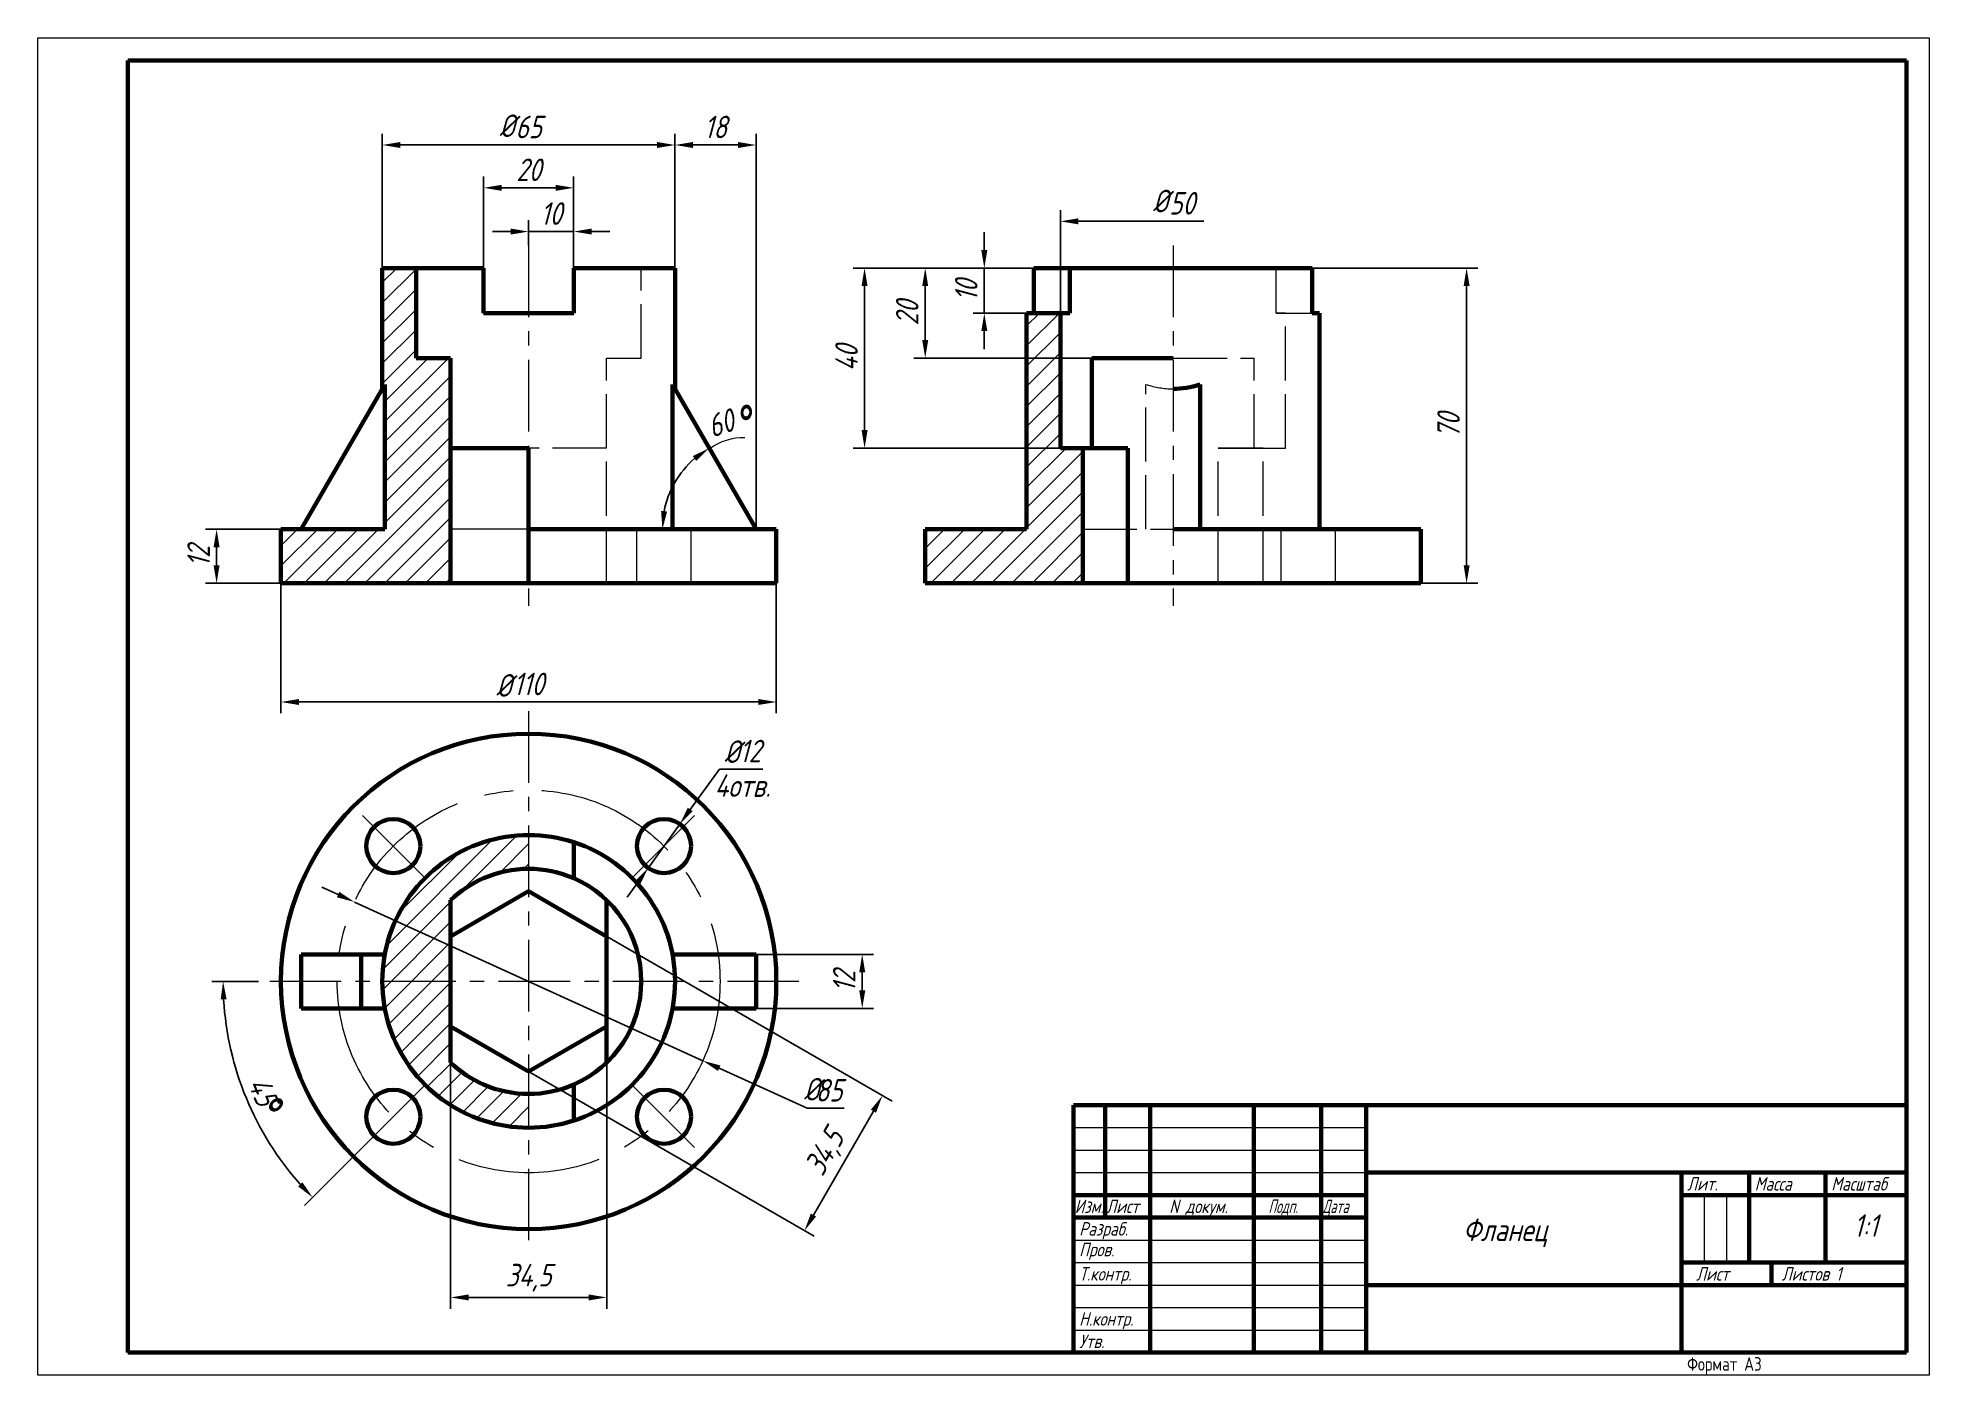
# Model space of a CAD drawing. Header units: millimetres. Extents: x 0 to 420, y 0 to 297.
import ezdxf

# ---------------------------------------------------------------- set-up
doc = ezdxf.new("R2010")
doc.units = ezdxf.units.MM
doc.linetypes.add('ACAD_ISO02W100', pattern=[15, 12, -3])
doc.linetypes.add('осевая', pattern=[50.8, 31.75, -6.35, 6.35, -6.35])
doc.layers.get('0').update_dxf_attribs({"lineweight": 15})
for name, color, linetype, lineweight in [('Осевая', 7, 'осевая', 15), ('Основная', 7, 'Continuous', 60), ('Пунктир', 7, 'ACAD_ISO02W100', 15), ('Размерная', 7, 'Continuous', 18), ('Техт', 7, 'Continuous', 18), ('Штриховка', 7, 'Continuous', 18)]:
    doc.layers.add(name, color=color, linetype=linetype, lineweight=lineweight)
doc.styles.add('ESKD', font='Eskd2__1.ttf', dxfattribs={"oblique": 15, "height": 4})
doc.styles.get("Standard").update_dxf_attribs({"font": 'GOST_ANT.TTF', "oblique": 15, "height": 5})
doc.dimstyles.get("Standard").update_dxf_attribs({"dimtxt": 4, "dimasz": 4, "dimexe": 2.5, "dimexo": 0, "dimgap": 1.5, "dimtad": 1, "dimdec": 4, "dimtxsty": 'Standard', "dimcen": 0, "dimdle": 1.25, "dimadec": 4, "dimazin": 2, "dimtfac": 0.766667, "dimtdec": 4, "dimtmove": 0, "dimatfit": 3, "dimtvp": 1.5, "dimtolj": 1, "dimtzin": 0, "dimarcsym": 0})

# ---------------------------------------------------------------- blocks, each defined once
blk = doc.blocks.new('*D2')
at = {"layer": 'DEFPOINTS', "color": 0, "transparency": 16777216}
for p in [(142.55, 122.38), (135.54, 112.63)]:
    blk.add_point(p, dxfattribs=at)
at = {"layer": 'Размерная', "color": 0, "lineweight": -2, "transparency": 16777216}
for p, q in [((151.34, 134.6), (144.88, 125.62)), ((160.99, 134.6), (151.34, 134.6)), ((135.54, 112.63), (142.55, 122.38)), ((133.21, 109.38), (130.88, 106.14))]:
    blk.add_line(p, q, dxfattribs=at)
at = {"layer": 'Размерная', "color": 0, "transparency": 16777216}
for points in [[(144.34, 126.01), (145.42, 125.24), (142.55, 122.38)], [(132.67, 109.77), (133.75, 109), (135.54, 112.63)]]:
    blk.add_solid(points, dxfattribs=at)
at = {"layer": 'Размерная', "color": 0, "transparency": 16777216, "insert": (156.91, 138.61), "char_height": 5, "attachment_point": 5}
blk.add_mtext('\\A1; 12', dxfattribs=at)
blk = doc.blocks.new('*D3')
at = {"layer": 'DEFPOINTS', "color": 0, "transparency": 16777216}
for p in [(53.99, 175.87), (163.99, 175.87), (163.99, 149.5)]:
    blk.add_point(p, dxfattribs=at)
at = {"layer": 'Размерная', "color": 0, "lineweight": -2, "transparency": 16777216}
for p, q in [((53.99, 175.87), (53.99, 147)), ((163.99, 175.87), (163.99, 147)), ((57.99, 149.5), (159.99, 149.5))]:
    blk.add_line(p, q, dxfattribs=at)
at = {"layer": 'Размерная', "color": 0, "transparency": 16777216}
for points in [[(57.99, 150.17), (57.99, 148.84), (53.99, 149.5)], [(159.99, 150.17), (159.99, 148.84), (163.99, 149.5)]]:
    blk.add_solid(points, dxfattribs=at)
at = {"layer": 'Размерная', "color": 0, "transparency": 16777216, "insert": (108.99, 153.5), "char_height": 5, "attachment_point": 5}
blk.add_mtext('\\A1;110', dxfattribs=at)
blk = doc.blocks.new('*D4')
at = {"layer": 'DEFPOINTS', "color": 0, "ltscale": 10, "transparency": 16777216}
for p in [(126.32, 97.45), (108.99, 67.45), (170.24, 32.09)]:
    blk.add_point(p, dxfattribs=at)
at = {"layer": 'Размерная', "color": 0, "lineweight": -2, "ltscale": 10, "transparency": 16777216}
for p, q in [((126.32, 97.45), (189.73, 60.84)), ((108.99, 67.45), (172.41, 30.84)), ((185.56, 58.63), (172.24, 35.56))]:
    blk.add_line(p, q, dxfattribs=at)
at = {"layer": 'Размерная', "color": 0, "ltscale": 10, "transparency": 16777216}
for points in [[(184.98, 58.96), (186.14, 58.29), (187.56, 62.09)], [(171.66, 35.89), (172.82, 35.22), (170.24, 32.09)]]:
    blk.add_solid(points, dxfattribs=at)
at = {"layer": 'Размерная', "color": 0, "ltscale": 10, "transparency": 16777216, "insert": (175.11, 49.28), "char_height": 5, "attachment_point": 5, "rotation": 60}
blk.add_mtext('\\A1;34,5', dxfattribs=at)
blk = doc.blocks.new('*D5')
at = {"layer": 'DEFPOINTS', "color": 0, "ltscale": 10, "transparency": 16777216}
for p in [(91.67, 77.45), (126.32, 77.45), (91.67, 17.26)]:
    blk.add_point(p, dxfattribs=at)
at = {"layer": 'Размерная', "color": 0, "lineweight": -2, "ltscale": 10, "transparency": 16777216}
for p, q in [((91.67, 77.45), (91.67, 14.76)), ((126.32, 77.45), (126.32, 14.76)), ((122.32, 17.26), (95.67, 17.26))]:
    blk.add_line(p, q, dxfattribs=at)
at = {"layer": 'Размерная', "color": 0, "ltscale": 10, "transparency": 16777216}
for points in [[(95.67, 17.93), (95.67, 16.6), (91.67, 17.26)], [(122.32, 17.93), (122.32, 16.6), (126.32, 17.26)]]:
    blk.add_solid(points, dxfattribs=at)
at = {"layer": 'Размерная', "color": 0, "ltscale": 10, "transparency": 16777216, "insert": (108.99, 21.64), "char_height": 5, "attachment_point": 5}
blk.add_mtext('\\A1;34,5', dxfattribs=at)
blk = doc.blocks.new('*D6')
at = {"layer": 'DEFPOINTS', "color": 0, "transparency": 16777216}
for p in [(70.32, 105.08), (147.67, 69.83)]:
    blk.add_point(p, dxfattribs=at)
at = {"layer": 'Размерная', "color": 0, "lineweight": -2, "transparency": 16777216}
for p, q in [((66.68, 106.73), (63.04, 108.39)), ((70.32, 105.08), (147.67, 69.83)), ((170.83, 59.27), (151.31, 68.17)), ((179.03, 59.27), (170.83, 59.27))]:
    blk.add_line(p, q, dxfattribs=at)
at = {"layer": 'Размерная', "color": 0, "transparency": 16777216}
for points in [[(66.96, 107.34), (66.4, 106.13), (70.32, 105.08)], [(151.58, 68.78), (151.03, 67.56), (147.67, 69.83)]]:
    blk.add_solid(points, dxfattribs=at)
at = {"layer": 'Размерная', "color": 0, "transparency": 16777216, "insert": (175.68, 63.27), "char_height": 5, "attachment_point": 5}
blk.add_mtext('\\A1;85', dxfattribs=at)
blk = doc.blocks.new('*D7')
at = {"layer": 'DEFPOINTS', "color": 0, "ltscale": 10, "transparency": 16777216}
for p in [(159.49, 93.45), (159.49, 81.45), (183.07, 81.45)]:
    blk.add_point(p, dxfattribs=at)
at = {"layer": 'Размерная', "color": 0, "lineweight": -2, "ltscale": 10, "transparency": 16777216}
for p, q in [((159.49, 93.45), (185.57, 93.45)), ((183.07, 89.45), (183.07, 85.45)), ((159.49, 81.45), (185.57, 81.45))]:
    blk.add_line(p, q, dxfattribs=at)
at = {"layer": 'Размерная', "color": 0, "ltscale": 10, "transparency": 16777216}
for points in [[(182.4, 89.45), (183.74, 89.45), (183.07, 93.45)], [(182.4, 85.45), (183.74, 85.45), (183.07, 81.45)]]:
    blk.add_solid(points, dxfattribs=at)
at = {"layer": 'Размерная', "color": 0, "ltscale": 10, "transparency": 16777216, "insert": (179.07, 87.45), "char_height": 5, "attachment_point": 5, "rotation": 90}
blk.add_mtext('\\A1;12', dxfattribs=at)
blk = doc.blocks.new('*D8')
at = {"layer": 'DEFPOINTS', "color": 0, "ltscale": 10, "transparency": 16777216}
for p in [(48.99, 87.45), (168.99, 87.45), (43.46, 69.89), (85.75, 64.21), (72.13, 50.59)]:
    blk.add_point(p, dxfattribs=at)
at = {"layer": 'Размерная', "color": 0, "lineweight": -2, "ltscale": 10, "transparency": 16777216}
for p, q in [((48.99, 87.45), (38.64, 87.45)), ((72.13, 50.59), (59.25, 37.71))]:
    blk.add_line(p, q, dxfattribs=at)
blk.add_arc((108.99, 87.45), 67.85, 183.3783, 221.6217, dxfattribs=at)
at = {"layer": 'Размерная', "color": 0, "ltscale": 10, "transparency": 16777216}
for points in [[(40.6, 83.43), (41.93, 83.47), (41.14, 87.45)], [(58.76, 42.84), (57.79, 41.93), (61.02, 39.48)]]:
    blk.add_solid(points, dxfattribs=at)
at = {"layer": 'Размерная', "color": 0, "ltscale": 10, "transparency": 16777216, "insert": (50, 63.02), "char_height": 5, "attachment_point": 5, "rotation": 292.5}
blk.add_mtext('\\A1;45', dxfattribs=at)
blk = doc.blocks.new('*D9')
at = {"layer": 'DEFPOINTS', "color": 0, "transparency": 16777216}
for p in [(143.89, 214.9), (139.94, 194.99), (114.49, 187.87), (159.49, 187.87), (163.99, 187.87)]:
    blk.add_point(p, dxfattribs=at)
at = {"layer": 'Размерная', "color": 0, "lineweight": -2, "transparency": 16777216}
blk.add_arc((159.49, 187.87), 20.81, 131.0325, 168.9675, dxfattribs=at)
at = {"layer": 'Размерная', "color": 0, "transparency": 16777216}
for points in [[(145.45, 204.11), (146.22, 203.03), (149.09, 205.89)], [(139.74, 191.79), (138.41, 191.92), (138.69, 187.87)]]:
    blk.add_solid(points, dxfattribs=at)
at = {"layer": 'Размерная', "color": 0, "transparency": 16777216, "insert": (151.62, 211.4), "char_height": 5, "attachment_point": 5, "rotation": 18.5129}
blk.add_mtext('\\A1;60', dxfattribs=at)
blk = doc.blocks.new('*D10')
at = {"layer": 'DEFPOINTS', "color": 0, "ltscale": 10, "transparency": 16777216}
for p in [(159.49, 273.2), (141.49, 245.87), (159.49, 187.87)]:
    blk.add_point(p, dxfattribs=at)
at = {"layer": 'Размерная', "color": 0, "lineweight": -2, "ltscale": 10, "transparency": 16777216}
for p, q in [((141.49, 245.87), (141.49, 275.7)), ((145.49, 273.2), (155.49, 273.2)), ((159.49, 187.87), (159.49, 275.7))]:
    blk.add_line(p, q, dxfattribs=at)
at = {"layer": 'Размерная', "color": 0, "ltscale": 10, "transparency": 16777216}
for points in [[(145.49, 273.86), (145.49, 272.53), (141.49, 273.2)], [(155.49, 273.86), (155.49, 272.53), (159.49, 273.2)]]:
    blk.add_solid(points, dxfattribs=at)
at = {"layer": 'Размерная', "color": 0, "ltscale": 10, "transparency": 16777216, "insert": (150.49, 277.2), "char_height": 5, "attachment_point": 5}
blk.add_mtext('\\A1;18', dxfattribs=at)
blk = doc.blocks.new('*D11')
at = {"layer": 'DEFPOINTS', "color": 0, "ltscale": 10, "transparency": 16777216}
for p in [(76.49, 273.2), (76.49, 245.87), (141.49, 245.87)]:
    blk.add_point(p, dxfattribs=at)
at = {"layer": 'Размерная', "color": 0, "lineweight": -2, "ltscale": 10, "transparency": 16777216}
for p, q in [((76.49, 245.87), (76.49, 275.7)), ((137.49, 273.2), (80.49, 273.2)), ((141.49, 245.87), (141.49, 275.7))]:
    blk.add_line(p, q, dxfattribs=at)
at = {"layer": 'Размерная', "color": 0, "ltscale": 10, "transparency": 16777216}
for points in [[(80.49, 273.86), (80.49, 272.53), (76.49, 273.2)], [(137.49, 273.86), (137.49, 272.53), (141.49, 273.2)]]:
    blk.add_solid(points, dxfattribs=at)
at = {"layer": 'Размерная', "color": 0, "ltscale": 10, "transparency": 16777216, "insert": (108.99, 277.2), "char_height": 5, "attachment_point": 5}
blk.add_mtext('\\A1;65', dxfattribs=at)
blk = doc.blocks.new('*D12')
at = {"layer": 'DEFPOINTS', "color": 0, "ltscale": 10, "transparency": 16777216}
for p in [(98.99, 263.69), (98.99, 245.87), (118.99, 245.87)]:
    blk.add_point(p, dxfattribs=at)
at = {"layer": 'Размерная', "color": 0, "lineweight": -2, "ltscale": 10, "transparency": 16777216}
for p, q in [((98.99, 245.87), (98.99, 266.19)), ((118.99, 245.87), (118.99, 266.19)), ((114.99, 263.69), (102.99, 263.69))]:
    blk.add_line(p, q, dxfattribs=at)
at = {"layer": 'Размерная', "color": 0, "ltscale": 10, "transparency": 16777216}
for points in [[(102.99, 264.35), (102.99, 263.02), (98.99, 263.69)], [(114.99, 264.35), (114.99, 263.02), (118.99, 263.69)]]:
    blk.add_solid(points, dxfattribs=at)
at = {"layer": 'Размерная', "color": 0, "ltscale": 10, "transparency": 16777216, "insert": (108.99, 267.69), "char_height": 5, "attachment_point": 5}
blk.add_mtext('\\A1;20', dxfattribs=at)
blk = doc.blocks.new('*D13')
at = {"layer": 'DEFPOINTS', "color": 0, "ltscale": 10, "transparency": 16777216}
for p in [(227.08, 256.25), (277.08, 245.87), (227.08, 235.87)]:
    blk.add_point(p, dxfattribs=at)
at = {"layer": 'Размерная', "color": 0, "lineweight": -2, "ltscale": 10, "transparency": 16777216}
for p, q in [((227.08, 235.87), (227.08, 258.75)), ((231.08, 256.25), (258.93, 256.25))]:
    blk.add_line(p, q, dxfattribs=at)
at = {"layer": 'Размерная', "color": 0, "ltscale": 10, "transparency": 16777216}
blk.add_solid([(231.08, 256.91), (231.08, 255.58), (227.08, 256.25)], dxfattribs=at)
at = {"layer": 'Размерная', "color": 0, "ltscale": 10, "transparency": 16777216, "insert": (254.08, 260.25), "char_height": 5, "attachment_point": 5}
blk.add_mtext('\\A1;50', dxfattribs=at)
blk = doc.blocks.new('_None')
blk = doc.blocks.new('*D14')
at = {"layer": 'DEFPOINTS', "color": 0, "ltscale": 10, "transparency": 16777216}
for p in [(118.99, 253.97), (108.99, 250.87), (118.99, 245.87)]:
    blk.add_point(p, dxfattribs=at)
at = {"layer": 'Размерная', "color": 0, "lineweight": -2, "ltscale": 10, "transparency": 16777216}
for p, q in [((108.99, 250.87), (108.99, 256.47)), ((118.99, 245.87), (118.99, 256.47)), ((104.99, 253.97), (100.99, 253.97)), ((108.99, 253.97), (118.99, 253.97)), ((122.99, 253.97), (126.99, 253.97))]:
    blk.add_line(p, q, dxfattribs=at)
at = {"layer": 'Размерная', "color": 0, "ltscale": 10, "transparency": 16777216}
for points in [[(104.99, 254.64), (104.99, 253.31), (108.99, 253.97)], [(122.99, 254.64), (122.99, 253.31), (118.99, 253.97)]]:
    blk.add_solid(points, dxfattribs=at)
at = {"layer": 'Размерная', "color": 0, "ltscale": 10, "transparency": 16777216, "insert": (113.99, 257.97), "char_height": 5, "attachment_point": 5}
blk.add_mtext('\\A1;10', dxfattribs=at)
blk = doc.blocks.new('*D15')
at = {"layer": 'DEFPOINTS', "color": 0, "ltscale": 10, "transparency": 16777216}
for p in [(221.16, 245.87), (210.18, 235.87), (219.58, 235.87)]:
    blk.add_point(p, dxfattribs=at)
at = {"layer": 'Размерная', "color": 0, "lineweight": -2, "ltscale": 10, "transparency": 16777216}
for p, q in [((210.18, 249.87), (210.18, 253.87)), ((221.16, 245.87), (207.68, 245.87)), ((210.18, 245.87), (210.18, 235.87)), ((219.58, 235.87), (207.68, 235.87)), ((210.18, 231.87), (210.18, 227.87))]:
    blk.add_line(p, q, dxfattribs=at)
at = {"layer": 'Размерная', "color": 0, "ltscale": 10, "transparency": 16777216}
for points in [[(209.51, 249.87), (210.85, 249.87), (210.18, 245.87)], [(209.51, 231.87), (210.85, 231.87), (210.18, 235.87)]]:
    blk.add_solid(points, dxfattribs=at)
at = {"layer": 'Размерная', "color": 0, "ltscale": 10, "transparency": 16777216, "insert": (206.18, 240.87), "char_height": 5, "attachment_point": 5, "rotation": 90}
blk.add_mtext('\\A1;10', dxfattribs=at)
blk = doc.blocks.new('*D16')
at = {"layer": 'DEFPOINTS', "color": 0, "ltscale": 10, "transparency": 16777216}
for p in [(221.16, 245.87), (183.59, 205.87), (227.08, 205.87)]:
    blk.add_point(p, dxfattribs=at)
at = {"layer": 'Размерная', "color": 0, "lineweight": -2, "ltscale": 10, "transparency": 16777216}
for p, q in [((221.16, 245.87), (181.09, 245.87)), ((183.59, 241.87), (183.59, 209.87)), ((227.08, 205.87), (181.09, 205.87))]:
    blk.add_line(p, q, dxfattribs=at)
at = {"layer": 'Размерная', "color": 0, "ltscale": 10, "transparency": 16777216}
for points in [[(182.92, 241.87), (184.26, 241.87), (183.59, 245.87)], [(182.92, 209.87), (184.26, 209.87), (183.59, 205.87)]]:
    blk.add_solid(points, dxfattribs=at)
at = {"layer": 'Размерная', "color": 0, "ltscale": 10, "transparency": 16777216, "insert": (179.59, 225.87), "char_height": 5, "attachment_point": 5, "rotation": 90}
blk.add_mtext('\\A1;40', dxfattribs=at)
blk = doc.blocks.new('*D17')
at = {"layer": 'DEFPOINTS', "color": 0, "ltscale": 10, "transparency": 16777216}
for p in [(221.16, 245.87), (197.06, 225.87), (234.06, 225.87)]:
    blk.add_point(p, dxfattribs=at)
at = {"layer": 'Размерная', "color": 0, "lineweight": -2, "ltscale": 10, "transparency": 16777216}
for p, q in [((221.16, 245.87), (194.56, 245.87)), ((197.06, 241.87), (197.06, 229.87)), ((234.06, 225.87), (194.56, 225.87))]:
    blk.add_line(p, q, dxfattribs=at)
at = {"layer": 'Размерная', "color": 0, "ltscale": 10, "transparency": 16777216}
for points in [[(196.39, 241.87), (197.72, 241.87), (197.06, 245.87)], [(196.39, 229.87), (197.72, 229.87), (197.06, 225.87)]]:
    blk.add_solid(points, dxfattribs=at)
at = {"layer": 'Размерная', "color": 0, "ltscale": 10, "transparency": 16777216, "insert": (193.06, 235.87), "char_height": 5, "attachment_point": 5, "rotation": 90}
blk.add_mtext('\\A1;20', dxfattribs=at)
blk = doc.blocks.new('*D18')
at = {"layer": 'DEFPOINTS', "color": 0, "ltscale": 10, "transparency": 16777216}
for p in [(283.01, 245.87), (307.08, 175.87), (317.28, 175.87)]:
    blk.add_point(p, dxfattribs=at)
at = {"layer": 'Размерная', "color": 0, "lineweight": -2, "ltscale": 10, "transparency": 16777216}
for p, q in [((283.01, 245.87), (319.78, 245.87)), ((317.28, 241.87), (317.28, 179.87)), ((307.08, 175.87), (319.78, 175.87))]:
    blk.add_line(p, q, dxfattribs=at)
at = {"layer": 'Размерная', "color": 0, "ltscale": 10, "transparency": 16777216}
for points in [[(316.62, 241.87), (317.95, 241.87), (317.28, 245.87)], [(316.62, 179.87), (317.95, 179.87), (317.28, 175.87)]]:
    blk.add_solid(points, dxfattribs=at)
at = {"layer": 'Размерная', "color": 0, "ltscale": 10, "transparency": 16777216, "insert": (313.28, 210.87), "char_height": 5, "attachment_point": 5, "rotation": 90}
blk.add_mtext('\\A1;70', dxfattribs=at)
blk = doc.blocks.new('*D19')
at = {"layer": 'DEFPOINTS', "color": 0, "ltscale": 10, "transparency": 16777216}
for p in [(53.99, 187.87), (39.7, 175.87), (53.99, 175.87)]:
    blk.add_point(p, dxfattribs=at)
at = {"layer": 'Размерная', "color": 0, "lineweight": -2, "ltscale": 10, "transparency": 16777216}
for p, q in [((53.99, 187.87), (37.2, 187.87)), ((39.7, 183.87), (39.7, 179.87)), ((53.99, 175.87), (37.2, 175.87))]:
    blk.add_line(p, q, dxfattribs=at)
at = {"layer": 'Размерная', "color": 0, "ltscale": 10, "transparency": 16777216}
for points in [[(39.03, 183.87), (40.36, 183.87), (39.7, 187.87)], [(39.03, 179.87), (40.36, 179.87), (39.7, 175.87)]]:
    blk.add_solid(points, dxfattribs=at)
at = {"layer": 'Размерная', "color": 0, "ltscale": 10, "transparency": 16777216, "insert": (35.7, 181.87), "char_height": 5, "attachment_point": 5, "rotation": 90}
blk.add_mtext('\\A1;12', dxfattribs=at)

msp = doc.modelspace()

# ---------------------------------------------------------------- hatches: boundary and pattern name
at = {"layer": 'Штриховка', "ltscale": 10}
h = msp.add_hatch(dxfattribs=at)
h.set_pattern_fill('ANSI31', color=256, style=0)
h.paths.add_polyline_path([(91.67404, 225.87358), (83.99455, 225.87358), (83.99455, 245.87358), (76.49455, 245.87358), (76.49455, 219.0505), (77.0532, 220.0181), (77.0532, 187.87358), (53.99455, 187.87358), (53.99455, 175.87358), (91.67404, 175.87358)])
h = msp.add_hatch(dxfattribs=at)
h.set_pattern_fill('ANSI31', color=256, style=0)
h.paths.add_polyline_path([(232.08282, 205.87358), (227.08282, 205.87358), (227.08282, 235.87358), (221.15953, 235.87358), (219.58282, 235.87358), (219.58282, 187.87358), (232.08282, 187.87358)])
h.paths.add_polyline_path([(232.08282, 187.87358), (219.58282, 187.87358), (197.08282, 187.87358), (197.08282, 175.87358), (232.08282, 175.87358)])
h = msp.add_hatch(dxfattribs=at)
h.set_pattern_fill('ANSI31', color=256, style=0)
h.paths.add_polyline_path([(91.67404, 105.48036, -0.088700529), (98.99455, 110.36549, -0.103243717), (108.99455, 112.45261), (108.99455, 119.95261, 0.078351424), (98.99455, 118.3759, 0.325304629), (76.49455, 87.45261), (91.67404, 87.45261)])
h.paths.add_polyline_path([(91.67404, 87.45261), (76.49455, 87.45261, 0.325304629), (98.99455, 56.52931, 0.078351424), (108.99455, 54.95261), (108.99455, 62.45261, -0.103243717), (98.99455, 64.53973, -0.088700529), (91.67404, 69.42485)])

# ---------------------------------------------------------------- linework, layer by layer
for p, q in [((0, 297), (420, 297)), ((0, 0), (0, 297)), ((0, 297), (210, 297)), ((210, 297), (420, 297)), ((420, 297), (420, 0)), ((230, 55), (295, 55)), ((230, 50), (295, 50)), ((230, 45), (295, 45)), ((370, 40), (370, 25)), ((370, 40), (370, 25)), ((375, 40), (375, 25)), ((375, 40), (375, 25)), ((230, 30), (295, 30)), ((230, 25), (295, 25)), ((230, 20), (295, 20)), ((230, 15), (295, 15)), ((230, 10), (295, 10)), ((420, 0), (0, 0))]:
    msp.add_line(p, q)
at = {"layer": 'Осевая', "ltscale": 0.5}
for p, q in [((108.99455, 250.87358), (108.99455, 170.87358)), ((252.08282, 250.87358), (252.08282, 170.87358)), ((108.99455, 147.45261), (108.99455, 27.45261)), ((168.99455, 87.45261), (48.99455, 87.45261))]:
    msp.add_line(p, q, dxfattribs=at)
at = {"layer": 'Осевая'}
for p, q in [((72.13281, 124.31435), (85.75221, 110.69494)), ((145.85629, 124.31435), (132.23688, 110.69494)), ((72.13281, 50.59087), (85.75221, 64.21027)), ((145.85629, 50.59087), (132.23688, 64.21027))]:
    msp.add_line(p, q, dxfattribs=at)
msp.add_circle((108.99455, 87.45261), 42.5, dxfattribs=at)
at = {"layer": 'Основная', "ltscale": 10}
for p, q in [((20, 5), (20, 292)), ((20, 292), (415, 292)), ((415, 292), (415, 5)), ((230, 5), (230, 60)), ((230, 60), (415, 60)), ((237, 60), (237, 35)), ((247, 60), (247, 5)), ((270, 5), (270, 60)), ((285, 60), (285, 5)), ((295, 5), (295, 60)), ((295, 45), (415, 45)), ((365, 45), (365, 5)), ((380, 45), (380, 25)), ((397, 45), (397, 25)), ((230, 40), (295, 40)), ((365, 40), (415, 40)), ((230, 35), (295, 35)), ((365, 25), (415, 25)), ((385, 24.96385), (385, 19.96385)), ((295, 20), (415, 20)), ((415, 5), (20, 5))]:
    msp.add_line(p, q, dxfattribs=at)
at = {"layer": 'Основная'}
for p, q in [((76.49455, 219.0505), (76.49455, 245.87358)), ((76.49455, 245.87358), (98.99455, 245.87358)), ((83.99455, 225.87358), (83.99455, 245.87358)), ((98.99455, 235.87358), (98.99455, 245.87358)), ((118.99455, 245.87358), (141.49455, 245.87358)), ((118.99455, 235.87358), (118.99455, 245.87358)), ((141.49455, 219.0505), (141.49455, 245.87358)), ((221.15953, 245.87358), (283.00611, 245.87358)), ((221.15953, 235.87358), (221.15953, 245.87358)), ((229.16994, 235.87358), (229.16994, 245.87358)), ((229.16994, 235.87358), (229.16994, 245.87358)), ((283.00611, 235.87358), (283.00611, 245.87358)), ((98.99455, 235.87358), (118.99455, 235.87358)), ((219.58282, 187.87358), (219.58282, 235.87358)), ((219.58282, 235.87358), (221.15953, 235.87358)), ((221.15953, 235.87358), (229.16994, 235.87358)), ((229.16994, 235.87358), (227.08282, 235.87358)), ((227.08282, 205.87358), (227.08282, 235.87358)), ((283.00611, 235.87358), (284.58282, 235.87358)), ((284.58282, 187.87358), (284.58282, 235.87358)), ((83.99455, 225.87358), (91.67404, 225.87358)), ((91.67404, 175.87358), (91.67404, 225.87358)), ((234.05506, 205.87358), (234.05506, 225.87358)), ((252.08282, 225.87358), (234.05506, 225.87358)), ((58.49455, 187.87358), (77.0532, 220.0181)), ((77.0532, 187.87358), (77.0532, 220.0181)), ((140.9359, 187.87358), (140.9359, 220.0181)), ((159.49455, 187.87358), (140.9359, 220.0181)), ((258.08282, 187.87358), (258.08282, 220.0181)), ((108.99455, 205.87358), (91.67404, 205.87358)), ((108.99455, 175.87358), (108.99455, 205.87358)), ((242.08282, 205.87358), (227.08282, 205.87358)), ((232.08282, 175.87358), (232.08282, 205.87358)), ((242.08282, 175.87358), (242.08282, 205.87358)), ((53.99455, 175.87358), (53.99455, 187.87358)), ((53.99455, 187.87358), (77.0532, 187.87358)), ((108.99455, 187.87358), (163.99455, 187.87358)), ((163.99455, 175.87358), (163.99455, 187.87358)), ((197.08282, 175.87358), (197.08282, 187.87358)), ((197.08282, 187.87358), (219.58282, 187.87358)), ((252.08282, 187.87358), (307.08282, 187.87358)), ((307.08282, 175.87358), (307.08282, 187.87358)), ((53.99455, 175.87358), (163.99455, 175.87358)), ((197.08282, 175.87358), (307.08282, 175.87358)), ((118.99455, 110.36549), (118.99455, 118.3759)), ((108.99455, 107.45261), (91.67404, 97.45261)), ((91.67404, 105.48036), (91.67404, 69.42485)), ((126.31506, 97.45261), (108.99455, 107.45261)), ((126.31506, 69.42485), (126.31506, 105.48036)), ((58.49455, 93.45261), (58.49455, 81.45261)), ((58.49455, 93.45261), (77.0532, 93.45261)), ((71.7736, 93.45261), (71.7736, 81.45261)), ((159.49455, 93.45261), (140.9359, 93.45261)), ((159.49455, 93.45261), (159.49455, 81.45261)), ((58.49455, 81.45261), (77.0532, 81.45261)), ((159.49455, 81.45261), (140.9359, 81.45261)), ((91.67404, 77.45261), (108.99455, 67.45261)), ((108.99455, 67.45261), (126.31506, 77.45261)), ((118.99455, 56.52931), (118.99455, 64.53973))]:
    msp.add_line(p, q, dxfattribs=at)
for centre, radius in [((108.99455, 87.45261), 55), ((78.94251, 117.50464), 6), ((139.04659, 117.50464), 6), ((78.94251, 57.40057), 6), ((139.04659, 57.40057), 6)]:
    msp.add_circle(centre, radius, dxfattribs=at)
for radius, start, end in [(32.5, 107.9202131, 252.0797869), (32.5, 72.0797869, 107.9202131), (32.5, 0, 72.0797869), (25, 113.5781785, 133.8537786), (25, 66.4218215, 113.5781785), (25, 0, 66.4218215), (32.5, 287.9202131, 0), (25, 293.5781785, 0), (25, 226.1462214, 246.4218215), (25, 246.4218215, 293.5781785), (32.5, 252.0797869, 287.9202131)]:
    msp.add_arc((108.99455, 87.45261), radius, start, end, dxfattribs=at)
msp.add_ellipse((252.08282, 275.34215), major_axis=(0, 56.29165), ratio=0.577350269, start_param=3.141592654, end_param=3.327273159, dxfattribs=at)
at = {"layer": 'Пунктир'}
for p, q in [((133.99455, 225.87358), (133.99455, 245.87358)), ((274.9957, 235.87358), (274.9957, 245.87358)), ((274.9957, 235.87358), (274.9957, 245.87358)), ((274.9957, 235.87358), (283.00611, 235.87358)), ((277.08282, 235.87358), (274.9957, 235.87358)), ((277.08282, 205.87358), (277.08282, 235.87358)), ((126.31506, 225.87358), (133.99455, 225.87358)), ((126.31506, 205.87358), (126.31506, 225.87358)), ((234.05506, 205.87358), (234.05506, 225.87358)), ((252.08282, 225.87358), (270.11058, 225.87358)), ((270.11058, 205.87358), (270.11058, 225.87358)), ((270.11058, 205.87358), (270.11058, 225.87358)), ((246.08282, 187.87358), (246.08282, 220.0181)), ((126.31506, 205.87358), (108.99455, 205.87358)), ((126.31506, 175.87358), (126.31506, 205.87358)), ((242.08282, 175.87358), (242.08282, 205.87358)), ((262.08282, 205.87358), (270.11058, 205.87358)), ((272.08282, 205.87358), (262.08282, 205.87358)), ((262.08282, 175.87358), (262.08282, 205.87358)), ((262.08282, 175.87358), (262.08282, 205.87358)), ((270.11058, 205.87358), (277.08282, 205.87358)), ((272.08282, 175.87358), (272.08282, 205.87358)), ((133.04659, 175.87358), (133.04659, 187.87358)), ((145.04659, 175.87358), (145.04659, 187.87358)), ((232.08282, 187.87358), (252.08282, 187.87358)), ((276.13486, 175.87358), (276.13486, 187.87358)), ((288.13486, 175.87358), (288.13486, 187.87358))]:
    msp.add_line(p, q, dxfattribs=at)
at = {"layer": 'Пунктир', "ltscale": 10}
msp.add_line((108.99455, 187.87358), (91.67404, 187.87358), dxfattribs=at)
at = {"layer": 'Пунктир'}
msp.add_ellipse((252.08282, 275.34215), major_axis=(0, 56.29165), ratio=0.577350269, start_param=2.955912148, end_param=3.141592654, dxfattribs=at)
at = {"layer": 'Размерная'}
msp.add_arc((156.76235, 195.44409), 12.76059, 88.9610072, 126.3850448, dxfattribs=at)

# ---------------------------------------------------------------- texts
at = {"layer": 'Размерная', "style": 'ESKD', "oblique": 15}
for rotation, p in [(30, (157.45111, 206.48994)), (167.8536938, (57.72369, 65.55159))]:
    msp.add_text('°', height=8, rotation=rotation, dxfattribs=at).set_placement(p)
at = {"layer": 'Размерная', "ltscale": 10, "char_height": 5, "attachment_point": 5, "style": 'ESKD'}
for insert in [(104.20857, 277.47175), (249.31104, 260.75297), (103.50777, 153.18736), (154.17426, 138.4647), (171.8431, 63.49668)]:
    msp.add_mtext('\\A1;%%c', dxfattribs=dict(at, insert=insert))
at = {"layer": 'Техт', "oblique": 15}
for s, height, p in [('4отв.', 5, (150.27755, 128.42622)), ('Лит.', 3, (366.25512, 41)), ('Масса', 3, (381.25512, 41)), ('Масштаб', 3, (398.25512, 41)), ('Изм.', 3, (230.25512, 36)), ('Лист', 3, (237.25512, 36)), ('N докум.', 3, (251.25512, 36)), ('Разраб.', 3, (231.25512, 31)), ('Фланец', 5, (316.42634, 29.77889)), ('1:1', 5, (403.22734, 30.72187)), ('Пров.', 3, (231.25512, 26.39714)), ('Т.контр.', 3, (231.25512, 21)), ('Лист', 3, (368.25512, 21)), ('Листов 1', 3, (387.25512, 21)), ('Н.контр.', 3, (231.25512, 11)), ('Утв.', 3, (231.25512, 6))]:
    msp.add_text(s, height=height, dxfattribs=at).set_placement(p)
at = {"layer": 'Техт', "oblique": 15, "width": 0.8}
for s, p in [('Подп.', (273.25512, 36)), ('Дата', (285.25512, 36))]:
    msp.add_text(s, height=3, dxfattribs=at).set_placement(p)
at = {"layer": 'Техт'}
msp.add_text('Формат А3', height=3, dxfattribs=at).set_placement((366.25512, 1))

# ---------------------------------------------------------------- dimensions: what is measured, and where the dimension line sits
at = {"layer": 'Размерная', "ltscale": 10}
for base, p1, p2, picture, middle in [((76.49455, 273.19752), (141.49455, 245.87358), (76.49455, 245.87358), '*D11', (108.99455, 277.19752)), ((159.49455, 273.19752), (141.49455, 245.87358), (159.49455, 187.87358), '*D10', (150.49455, 277.19752)), ((98.99455, 263.6851), (118.99455, 245.87358), (98.99455, 245.87358), '*D12', (108.99455, 267.6851)), ((118.99455, 253.97355), (108.99455, 250.87358), (118.99455, 245.87358), '*D14', (113.99455, 257.97355))]:
    dim = msp.add_linear_dim(base=base, p1=p1, p2=p2, dimstyle='STANDARD', dxfattribs=at)
    dim.commit()
    dim.dimension.update_dxf_attribs({"geometry": picture, "text_midpoint": middle})
dim = msp.add_linear_dim(base=(227.08282, 256.2483), p1=(277.08282, 245.87358), p2=(227.08282, 235.87358), dimstyle='STANDARD', override={"dimblk1": 'None', "dimsah": 1, "dimse1": 1, "dimsd1": 1}, dxfattribs=at)
dim.commit()
dim.dimension.update_dxf_attribs({"geometry": '*D13', "text_midpoint": (254.08282, 260.2483)})
for base, p1, p2, picture, middle in [((210.17898, 235.87358), (221.15953, 245.87358), (219.58282, 235.87358), '*D15', (206.17898, 240.87358)), ((183.58853, 205.87358), (221.15953, 245.87358), (227.08282, 205.87358), '*D16', (179.58853, 225.87358)), ((197.05537, 225.87358), (221.15953, 245.87358), (234.05506, 225.87358), '*D17', (193.05537, 235.87358)), ((317.2844, 175.87358), (283.00611, 245.87358), (307.08282, 175.87358), '*D18', (313.2844, 210.87358)), ((39.69769, 175.87358), (53.99455, 187.87358), (53.99455, 175.87358), '*D19', (35.69769, 181.87358)), ((183.06856, 81.45261), (159.49455, 93.45261), (159.49455, 81.45261), '*D7', (179.06856, 87.45261))]:
    dim = msp.add_linear_dim(base=base, p1=p1, p2=p2, angle=90, dimstyle='STANDARD', dxfattribs=at)
    dim.commit()
    dim.dimension.update_dxf_attribs({"geometry": picture, "text_midpoint": middle})
at = {"layer": 'Размерная'}
dim = msp.add_angular_dim_2l(base=(139.94378, 194.98948), line1=((114.49455, 187.87358), (163.99455, 187.87358)), line2=((159.49455, 187.87358), (143.88843, 214.90418)), text='60', dimstyle='STANDARD', dxfattribs=at)
dim.commit()
dim.dimension.update_dxf_attribs({"geometry": '*D9', "text_midpoint": (152.88843, 207.60244), "dimtype": 162})
dim = msp.add_linear_dim(base=(163.99455, 149.50248), p1=(53.99455, 175.87358), p2=(163.99455, 175.87358), dimstyle='STANDARD', dxfattribs=at)
dim.commit()
dim.dimension.update_dxf_attribs({"geometry": '*D3', "text_midpoint": (108.99455, 153.50248)})
for p1, p2, text, picture, middle in [((135.54484, 112.6325), (142.54833, 122.37679), ' 12', '*D2', (156.91202, 134.60393)), ((70.32078, 105.07617), (147.66831, 69.82904), '85', '*D6', (175.681, 59.27314))]:
    dim = msp.add_diameter_dim_2p(p1=p1, p2=p2, text=text, dimstyle='STANDARD', override={"dimtoh": 1}, dxfattribs=at)
    dim.commit()
    dim.dimension.update_dxf_attribs({"geometry": picture, "text_midpoint": middle, "dimtype": 163})
at = {"layer": 'Размерная', "ltscale": 10}
for p1, p2, distance, picture, middle in [((126.31506, 97.45261), (108.99455, 67.45261), 70.72117, '*D4', (175.11227, 49.27952)), ((126.31506, 77.45261), (91.67404, 77.45261), 60.18888, '*D5', (108.99455, 21.63873))]:
    dim = msp.add_aligned_dim(p1=p1, p2=p2, distance=distance, text='34,5', dimstyle='STANDARD', dxfattribs=at)
    dim.commit()
    dim.dimension.update_dxf_attribs({"geometry": picture, "text_midpoint": middle})
dim = msp.add_angular_dim_2l(base=(43.45599, 69.8916), line1=((72.13281, 50.59087), (85.75221, 64.21027)), line2=((168.99455, 87.45261), (48.99455, 87.45261)), text='45', dimstyle='STANDARD', dxfattribs=at)
dim.commit()
dim.dimension.update_dxf_attribs({"geometry": '*D8', "text_midpoint": (50.00437, 63.01808)})

doc.saveas('drawing.dxf')
